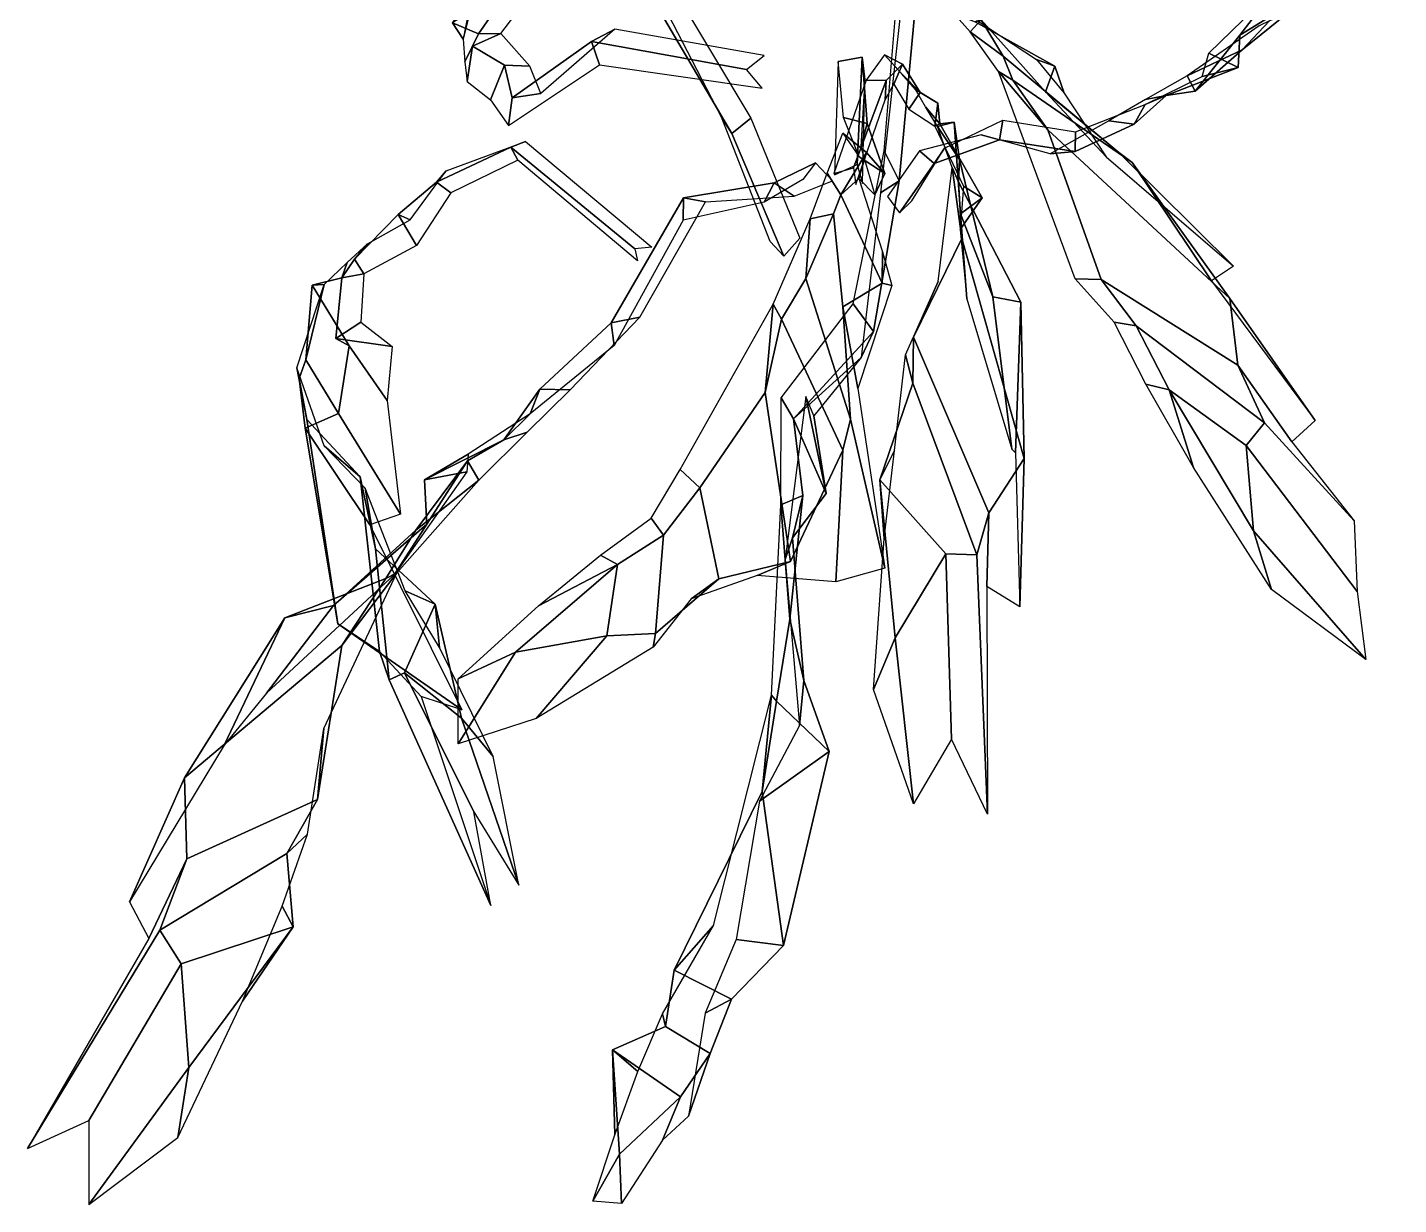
# Model space of a CAD drawing. Extents: x -47 to 44, y -61 to 59.
# Drawn here: x -46.9 to 30.7, y -60.5 to 6.2 of the extents above; entities that cross this region are included whole.
import ezdxf

# ---------------------------------------------------------------- set-up
doc = ezdxf.new("R2010")
doc.units = 0
doc.layers.add('plants3', color=7, linetype='CONTINUOUS')

msp = doc.modelspace()

# ---------------------------------------------------------------- linework, layer by layer
at = {"layer": 'plants3'}
for points in [[(23.8395, 8.46477, 55.0769), (30.7341, 13.4145, 53.8829), (26.5719, 8.71527, 60.0671), (21.7352, 5.72959, 58.5771)], [(-17.4085, 11.5464, 91.5586), (-16.2311, 10.6782, 94.8634), (-22.8589, 6.42872, 96.2894), (-21.3849, 5.79954, 90.5176)], [(-16.8887, 10.0744, 86.4869), (-17.4085, 11.5464, 91.5586), (-21.3849, 5.79954, 90.5176), (-20.1234, 5.81268, 84.8319)], [(-20.9124, 8.6545, 109.471), (-21.8452, 7.63633, 109.904), (-22.2529, 5.50202, 97.2647), (-21.6346, 8.00125, 104.065)], [(-11.7368, 9.05116, 33.7052), (-11.6666, 8.03651, 34.6436), (-7.03169, 0.161496, 17.0871), (-7.6164, 1.07247, 16.4168)], [(2.43635, -2.52112, 55.9094), (1.59996, -0.826232, 56.7774), (2.3984, 8.94165, 48.8196), (3.43143, 8.08308, 48.1233)], [(21.7352, 5.72959, 58.5771), (26.5719, 8.71527, 60.0671), (21.8675, 4.89159, 65.0736), (19.202, 2.54372, 61.4954)], [(26.5719, 8.71527, 60.0671), (28.7839, 8.594, 62.3583), (23.4222, 6.54302, 67.6755), (21.8675, 4.89159, 65.0736)], [(-21.6346, 8.00125, 104.065), (-22.2529, 5.50202, 97.2647), (-22.8589, 6.42872, 96.2894)], [(-11.6666, 8.03651, 34.6436), (-10.4178, 8.47706, 35.0456), (-5.95077, 1.03106, 17.12), (-7.03169, 0.161496, 17.0871)], [(1.37993, -3.21162, 55.2985), (2.43635, -2.52112, 55.9094), (3.43143, 8.08308, 48.1233), (2.52806, 7.0045, 47.4795)], [(19.9868, 4.70298, 51.3519), (23.8395, 8.46477, 55.0769), (21.7352, 5.72959, 58.5771), (21.6559, 3.90085, 56.876)], [(-22.8589, 6.42872, 96.2894), (-22.2529, 5.50202, 97.2647), (-22.1523, 4.20978, 90.1085), (-21.3849, 5.79954, 90.5176)], [(7.09065, 6.59094, 70.9614), (6.47176, 5.92229, 71.5338), (5.53765, 6.95631, 66.4167), (6.75452, 6.47792, 66.6076)], [(8.34069, 4.54191, 76.3001), (6.47176, 5.92229, 71.5338), (7.09065, 6.59094, 70.9614)], [(11.255, 3.97567, 66.7848), (10.7291, 2.51486, 68.9145), (7.09065, 6.59094, 70.9614), (6.75452, 6.47792, 66.6076)], [(10.2282, 4.34648, 63.0724), (11.255, 3.97567, 66.7848), (6.75452, 6.47792, 66.6076), (6.86569, 6.55303, 62.3628)], [(10.7291, 2.51486, 68.9145), (14.8813, -0.921857, 72.7878), (8.34069, 4.54191, 76.3001), (7.09065, 6.59094, 70.9614)], [(23.4222, 6.54302, 67.6755), (22.8274, 6.25417, 68.2944), (18.7659, 3.42647, 62.0816), (21.8675, 4.89159, 65.0736)], [(-21.3849, 5.79954, 90.5176), (-22.1523, 4.20978, 90.1085), (-22.0212, 3.10092, 83.6879), (-21.7242, 5.09315, 84.0561)], [(-20.1234, 5.81268, 84.8319), (-21.3849, 5.79954, 90.5176), (-21.7242, 5.09315, 84.0561)], [(-20.1234, 5.81268, 84.8319), (-21.7242, 5.09315, 84.0561), (-19.9198, 4.01968, 71.5016), (-18.4884, 3.95937, 71.9073)], [(-17.856, 2.42917, 59.9534), (-19.4857, 2.17718, 59.7954), (-14.9885, 5.35989, 31.1858), (-13.6629, 6.07224, 31.7407)], [(-5.20533, 4.57444, -3.93868), (-13.6629, 6.07224, 31.7407), (-14.9885, 5.35989, 31.1858), (-6.19731, 3.77486, -4.76095)], [(8.88012, 3.17176, 80.0256), (8.064, 3.67138, 80.4705), (6.47176, 5.92229, 71.5338), (8.34069, 4.54191, 76.3001)], [(21.6559, 3.90085, 56.876), (21.7352, 5.72959, 58.5771), (19.202, 2.54372, 61.4954), (17.5657, 2.3137, 58.2622)], [(-21.7242, 5.09315, 84.0561), (-22.0212, 3.10092, 83.6879), (-20.6992, 2.05389, 71.1481), (-19.9198, 4.01968, 71.5016)], [(-19.4857, 2.17718, 59.7954), (-19.6968, 0.614268, 59.9319), (-14.5287, 4.03922, 31.4828), (-14.9885, 5.35989, 31.1858)], [(-6.19731, 3.77486, -4.76095), (-14.9885, 5.35989, 31.1858), (-14.5287, 4.03922, 31.4828), (-5.31174, 2.7132, -4.51313)], [(21.8675, 4.89159, 65.0736), (18.7659, 3.42647, 62.0816), (19.202, 2.54372, 61.4954)], [(19.9868, 4.70298, 51.3519), (21.6559, 3.90085, 56.876), (19.5998, 3.3892, 54.3727)], [(-19.9198, 4.01968, 71.5016), (-20.6992, 2.05389, 71.1481), (-19.6968, 0.614268, 59.9319), (-19.4857, 2.17718, 59.7954)], [(-18.4884, 3.95937, 71.9073), (-19.9198, 4.01968, 71.5016), (-19.4857, 2.17718, 59.7954), (-17.856, 2.42917, 59.9534)], [(0.055901, -1.59426, -0.475883), (0.355022, 4.47793, 30.7131), (-1.00345, 4.2335, 30.856), (-1.21548, -2.18988, -0.442581)], [(0.620995, 0.721025, 54.371), (-0.710773, 1.06619, 54.5204), (-1.00345, 4.2335, 30.856), (0.355022, 4.47793, 30.7131)], [(0.371641, -2.67319, -0.087904), (0.495088, 3.22115, 30.8611), (0.355022, 4.47793, 30.7131), (0.055901, -1.59426, -0.475883)], [(0.27102, -0.606808, 54.1994), (0.620995, 0.721025, 54.371), (0.355022, 4.47793, 30.7131), (0.495088, 3.22115, 30.8611)], [(2.62719, 4.0783, 66.5395), (1.60317, 4.61509, 67.0336), (0.582642, 3.18011, 47.5378), (1.71497, 3.15545, 47.1858)], [(3.64028, 2.48446, 77.4436), (2.58242, 3.54966, 77.7593), (1.60317, 4.61509, 67.0336), (2.62719, 4.0783, 66.5395)], [(2.13548, 2.95148, 66.0362), (2.62719, 4.0783, 66.5395), (1.71497, 3.15545, 47.1858), (1.65661, 2.05297, 47.0871)], [(2.99876, 1.53868, 77.3059), (3.64028, 2.48446, 77.4436), (2.62719, 4.0783, 66.5395), (2.13548, 2.95148, 66.0362)], [(14.8813, -0.921857, 72.7878), (15.6349, -1.48909, 76.432), (8.88012, 3.17176, 80.0256), (8.34069, 4.54191, 76.3001)], [(11.7948, 2.43192, 59.8961), (11.255, 3.97567, 66.7848), (10.2282, 4.34648, 63.0724)], [(11.7948, 2.43192, 59.8961), (14.1668, -1.16207, 65.9952), (10.7291, 2.51486, 68.9145), (11.255, 3.97567, 66.7848)], [(19.5998, 3.3892, 54.3727), (21.6559, 3.90085, 56.876), (17.5657, 2.3137, 58.2622), (16.3871, 1.80032, 54.9872)], [(-0.135191, -1.79156, -1.49327), (1.71497, 3.15545, 47.1858), (0.582642, 3.18011, 47.5378), (-1.25588, -2.10234, -1.39382)], [(-0.006705, -2.73578, -1.23068), (1.65661, 2.05297, 47.0871), (1.71497, 3.15545, 47.1858), (-0.135191, -1.79156, -1.49327)], [(4.63406, 1.87162, 89.8017), (3.3617, 2.63754, 89.9287), (2.58242, 3.54966, 77.7593), (3.64028, 2.48446, 77.4436)], [(10.8683, 0.370194, 82.5514), (8.064, 3.67138, 80.4705), (8.88012, 3.17176, 80.0256)], [(13.8866, -8.11095, 86.238), (12.4153, -8.07846, 87.06), (8.064, 3.67138, 80.4705), (10.8683, 0.370194, 82.5514)], [(15.6349, -1.48909, 76.432), (21.174, -9.18582, 80.1789), (10.8683, 0.370194, 82.5514), (8.88012, 3.17176, 80.0256)], [(19.202, 2.54372, 61.4954), (18.7659, 3.42647, 62.0816), (16.4058, 2.07485, 58.5158), (17.5657, 2.3137, 58.2622)], [(4.45993, 0.56543, 89.8083), (4.63406, 1.87162, 89.8017), (3.64028, 2.48446, 77.4436), (2.99876, 1.53868, 77.3059)], [(4.73804, 0.705223, 95.6618), (3.94324, 1.66871, 95.8515), (3.3617, 2.63754, 89.9287), (4.63406, 1.87162, 89.8017)], [(14.1668, -1.16207, 65.9952), (21.3778, -7.36531, 67.7943), (14.8813, -0.921857, 72.7878), (10.7291, 2.51486, 68.9145)], [(5.55312, 0.798697, 101.558), (4.6127, 0.544735, 102.426), (3.94324, 1.66871, 95.8515), (4.73804, 0.705223, 95.6618)], [(4.45993, 0.56543, 89.8083), (4.73804, 0.705223, 95.6618), (4.63406, 1.87162, 89.8017)], [(16.3871, 1.80032, 54.9872), (15.7529, 0.683356, 55.0345), (12.4092, -0.856932, 48.2181), (12.4373, 0.24458, 48.1645)], [(17.5657, 2.3137, 58.2622), (16.4058, 2.07485, 58.5158), (14.3224, 0.877987, 55.2984), (15.7529, 0.683356, 55.0345)], [(16.3871, 1.80032, 54.9872), (17.5657, 2.3137, 58.2622), (15.7529, 0.683356, 55.0345)], [(-4.85766, -5.96572, 0.497595), (-7.6164, 1.07247, 16.4168), (-7.03169, 0.161496, 17.0871), (-4.09838, -6.79777, 0.879091)], [(-4.09838, -6.79777, 0.879091), (-7.03169, 0.161496, 17.0871), (-5.95077, 1.03106, 17.12), (-3.1751, -5.77594, 0.60397)], [(1.63754, -2.1195, 62.4904), (0.175452, -1.15915, 62.4039), (-0.710773, 1.06619, 54.5204), (0.620995, 0.721025, 54.371)], [(8.31643, 0.902759, 31.9056), (8.12872, -0.198833, 32.193), (4.42882, -1.54698, 13.8202), (5.0153, -0.671927, 13.7111)], [(5.85662, -1.31931, 108.174), (4.6127, 0.544735, 102.426), (5.55312, 0.798697, 101.558)], [(7.13906, -3.49409, 94.1142), (5.91466, -4.40293, 96.9631), (5.55312, 0.798697, 101.558), (4.73804, 0.705223, 95.6618)], [(5.91466, -4.40293, 96.9631), (7.75684, -9.09492, 100.448), (5.85662, -1.31931, 108.174), (5.55312, 0.798697, 101.558)], [(12.4373, 0.24458, 48.1645), (12.4092, -0.856932, 48.2181), (8.12872, -0.198833, 32.193), (8.31643, 0.902759, 31.9056)], [(15.7529, 0.683356, 55.0345), (14.3224, 0.877987, 55.2984), (11.0047, -0.998249, 48.5794), (12.4092, -0.856932, 48.2181)], [(-0.853592, -3.31955, 75.5364), (-1.62868, -2.09866, 75.3669), (-0.745225, 0.168341, 71.2627), (0.59658, -0.918694, 71.6291)], [(0.59658, -0.918694, 71.6291), (-0.745225, 0.168341, 71.2627), (0.175452, -1.15915, 62.4039), (1.63754, -2.1195, 62.4904)], [(1.06087, -3.31322, 62.5272), (1.63754, -2.1195, 62.4904), (0.620995, 0.721025, 54.371), (0.27102, -0.606808, 54.1994)], [(8.12872, -0.198833, 32.193), (7.09418, 0.072303, 32.6219), (3.58565, -0.833211, 14.1538), (4.42882, -1.54698, 13.8202)], [(6.0889, -2.83524, 89.39), (7.13906, -3.49409, 94.1142), (4.73804, 0.705223, 95.6618), (4.45993, 0.56543, 89.8083)], [(5.80915, -2.59179, 112.903), (5.45215, -1.77468, 113.847), (4.6127, 0.544735, 102.426), (5.85662, -1.31931, 108.174)], [(12.4092, -0.856932, 48.2181), (11.0047, -0.998249, 48.5794), (7.09418, 0.072303, 32.6219), (8.12872, -0.198833, 32.193)], [(21.174, -9.18582, 80.1789), (21.6322, -12.961, 80.3247), (13.8866, -8.11095, 86.238), (10.8683, 0.370194, 82.5514)], [(-23.7752, -2.59495, 52.8809), (-23.2166, -1.96949, 53.4508), (-18.7283, -0.307027, 22.2694), (-19.554, -0.621905, 21.7542)], [(-22.9553, -3.19995, 52.6845), (-23.7752, -2.59495, 52.8809), (-19.554, -0.621905, 21.7542), (-19.152, -1.34784, 21.7429)], [(-12.5311, -6.37094, -5.75835), (-19.554, -0.621905, 21.7542), (-18.7283, -0.307027, 22.2694), (-11.5685, -6.27545, -5.41179)], [(-12.3865, -7.05705, -5.56275), (-19.152, -1.34784, 21.7429), (-19.554, -0.621905, 21.7542), (-12.5311, -6.37094, -5.75835)], [(3.17012, -3.65873, -5.65261), (5.0153, -0.671927, 13.7111), (4.42882, -1.54698, 13.8202), (2.46555, -4.347, -5.73374)], [(-3.01109, -2.45195, -3.8964), (-5.20029, -3.7404, -3.64503), (-4.63882, -2.63177, -3.55517), (-2.29236, -1.50917, -3.80173)], [(-2.29236, -1.50917, -3.80173), (-4.63882, -2.63177, -3.55517), (-3.50426, -3.39185, -3.44345), (-1.32501, -2.52417, -3.72244)], [(0.157707, -2.40084, 71.6094), (-0.853592, -3.31955, 75.5364), (0.59658, -0.918694, 71.6291)], [(0.98853, -11.056, 61.2546), (-0.167734, -9.48811, 61.8621), (1.59996, -0.826232, 56.7774), (2.43635, -2.52112, 55.9094)], [(0.157707, -2.40084, 71.6094), (0.59658, -0.918694, 71.6291), (1.63754, -2.1195, 62.4904), (1.06087, -3.31322, 62.5272)], [(2.46555, -4.347, -5.73374), (4.42882, -1.54698, 13.8202), (3.58565, -0.833211, 14.1538), (1.78436, -3.41479, -5.56231)], [(7.75684, -9.09492, 100.448), (9.3363, -9.40208, 104.872), (5.80915, -2.59179, 112.903), (5.85662, -1.31931, 108.174)], [(21.3778, -7.36531, 67.7943), (20.1374, -8.19957, 71.8057), (15.6349, -1.48909, 76.432), (14.8813, -0.921857, 72.7878)], [(20.1374, -8.19957, 71.8057), (25.9996, -16.1099, 70.9574), (21.174, -9.18582, 80.1789), (15.6349, -1.48909, 76.432)], [(-25.9359, -4.42526, 60.4702), (-25.2666, -4.73144, 60.8993), (-23.2166, -1.96949, 53.4508), (-23.7752, -2.59495, 52.8809)], [(-1.27037, -4.39358, 79.674), (-2.59086, -4.67544, 79.9319), (-1.62868, -2.09866, 75.3669), (-0.853592, -3.31955, 75.5364)], [(3.26409, -11.3767, 120.323), (4.64721, -8.23616, 120.118), (5.45215, -1.77468, 113.847), (5.99369, -5.78782, 115.305)], [(5.99369, -5.78782, 115.305), (5.45215, -1.77468, 113.847), (5.80915, -2.59179, 112.903)], [(-24.8994, -6.18845, 60.5617), (-25.9359, -4.42526, 60.4702), (-23.7752, -2.59495, 52.8809), (-22.9553, -3.19995, 52.6845)], [(-9.78829, -4.76005, 32.3201), (-9.7764, -3.49326, 32.877), (-4.63882, -2.63177, -3.55517), (-5.20029, -3.7404, -3.64503)], [(-9.7764, -3.49326, 32.877), (-8.52011, -3.72488, 33.4092), (-3.50426, -3.39185, -3.44345), (-4.63882, -2.63177, -3.55517)], [(1.49267, -6.548, 71.9753), (1.47801, -8.32722, 75.4438), (-0.853592, -3.31955, 75.5364), (0.157707, -2.40084, 71.6094)], [(0.290548, -12.5291, 60.461), (0.98853, -11.056, 61.2546), (2.43635, -2.52112, 55.9094), (1.37993, -3.21162, 55.2985)], [(9.3363, -9.40208, 104.872), (9.52978, -18.2602, 112.764), (5.99369, -5.78782, 115.305), (5.80915, -2.59179, 112.903)], [(5.9078, -5.29095, 84.2325), (7.13906, -3.49409, 94.1142), (6.0889, -2.83524, 89.39)], [(-13.8712, -10.5758, 49.1465), (-12.2454, -10.2474, 49.709), (-8.52011, -3.72488, 33.4092), (-9.7764, -3.49326, 32.877)], [(-13.7053, -11.8631, 48.8738), (-13.8712, -10.5758, 49.1465), (-9.7764, -3.49326, 32.877), (-9.78829, -4.76005, 32.3201)], [(1.47801, -8.32722, 75.4438), (-0.744676, -9.66635, 76.9221), (-1.27037, -4.39358, 79.674), (-0.853592, -3.31955, 75.5364)], [(5.9078, -5.29095, 84.2325), (6.27227, -9.20588, 91.2963), (5.91466, -4.40293, 96.9631), (7.13906, -3.49409, 94.1142)], [(-28.4138, -6.95534, 69.0586), (-27.6676, -6.09018, 69.4161), (-25.2666, -4.73144, 60.8993), (-25.9359, -4.42526, 60.4702)], [(-27.8758, -7.79168, 69.1579), (-28.4138, -6.95534, 69.0586), (-25.9359, -4.42526, 60.4702), (-24.8994, -6.18845, 60.5617)], [(-0.744676, -9.66635, 76.9221), (-0.305223, -16.0331, 79.9526), (-2.84148, -8.06383, 84.1693), (-1.27037, -4.39358, 79.674)], [(-2.84148, -8.06383, 84.1693), (-2.59086, -4.67544, 79.9319), (-1.27037, -4.39358, 79.674)], [(6.27227, -9.20588, 91.2963), (8.81973, -17.7275, 90.5401), (7.75684, -9.09492, 100.448), (5.91466, -4.40293, 96.9631)], [(-4.22214, -10.3615, 87.2867), (-4.69866, -9.51961, 87.7629), (-2.59086, -4.67544, 79.9319), (-2.84148, -8.06383, 84.1693)], [(-29.1324, -8.02683, 73.2534), (-28.8342, -7.1628, 73.5352), (-27.6676, -6.09018, 69.4161), (-28.4138, -6.95534, 69.0586)], [(9.52978, -18.2602, 112.764), (7.51741, -21.3396, 113.777), (3.26409, -11.3767, 120.323), (5.99369, -5.78782, 115.305)], [(-27.8758, -7.79168, 69.1579), (-29.1324, -8.02683, 73.2534), (-28.4138, -6.95534, 69.0586)], [(2.03061, -8.44897, 68.5989), (1.47801, -8.32722, 75.4438), (1.49267, -6.548, 71.9753)], [(-30.8055, -8.4438, 77.2554), (-30.133, -8.39292, 78.1039), (-28.8342, -7.1628, 73.5352), (-29.1324, -8.02683, 73.2534)], [(-31.549, -13.7289, 87.3357), (-31.679, -13.1177, 88.0574), (-30.133, -8.39292, 78.1039), (-31.1746, -12.6764, 83.9063)], [(-31.1746, -12.6764, 83.9063), (-30.133, -8.39292, 78.1039), (-30.8055, -8.4438, 77.2554)], [(-28.7101, -11.8667, 74.1137), (-29.3114, -15.7034, 76.3548), (-31.1746, -12.6764, 83.9063), (-30.8055, -8.4438, 77.2554)], [(-29.4713, -11.4673, 71.7612), (-28.7101, -11.8667, 74.1137), (-30.8055, -8.4438, 77.2554), (-29.1324, -8.02683, 73.2534)], [(-28.0434, -10.5266, 68.6178), (-29.4713, -11.4673, 71.7612), (-29.1324, -8.02683, 73.2534), (-27.8758, -7.79168, 69.1579)], [(-0.305223, -16.0331, 79.9526), (-0.753715, -17.7847, 83.2658), (-4.22214, -10.3615, 87.2867), (-2.84148, -8.06383, 84.1693)], [(2.03061, -8.44897, 68.5989), (0.097257, -14.2882, 73.456), (-0.744676, -9.66635, 76.9221), (1.47801, -8.32722, 75.4438)], [(3.22658, -13.9882, 121.751), (2.79991, -12.386, 122.568), (4.64721, -8.23616, 120.118), (3.26409, -11.3767, 120.323)], [(15.872, -10.7359, 87.0259), (14.6311, -10.5287, 87.5838), (12.4153, -8.07846, 87.06), (13.8866, -8.11095, 86.238)], [(21.6322, -12.961, 80.3247), (23.1469, -16.2316, 82.6736), (15.872, -10.7359, 87.0259), (13.8866, -8.11095, 86.238)], [(8.81973, -17.7275, 90.5401), (9.04043, -17.9265, 100.061), (9.3363, -9.40208, 104.872), (7.75684, -9.09492, 100.448)], [(25.9996, -16.1099, 70.9574), (24.683, -17.3075, 75.7489), (21.6322, -12.961, 80.3247), (21.174, -9.18582, 80.1789)], [(-8.84815, -19.917, 87.6287), (-9.95911, -18.8863, 88.7812), (-4.69866, -9.51961, 87.7629), (-5.151, -14.5156, 89.0083)], [(-5.151, -14.5156, 89.0083), (-4.69866, -9.51961, 87.7629), (-4.22214, -10.3615, 87.2867)], [(-3.54023, -16.008, 64.2667), (-4.23693, -14.8291, 65.3668), (-0.167734, -9.48811, 61.8621), (0.98853, -11.056, 61.2546)], [(0.097257, -14.2882, 73.456), (1.62338, -24.4629, 74.0465), (-0.305223, -16.0331, 79.9526), (-0.744676, -9.66635, 76.9221)], [(9.04043, -17.9265, 100.061), (9.28613, -26.6684, 101.054), (9.52978, -18.2602, 112.764), (9.3363, -9.40208, 104.872)], [(-26.2692, -11.9162, 65.0903), (-29.4713, -11.4673, 71.7612), (-28.0434, -10.5266, 68.6178)], [(-18.4686, -15.7335, 56.16), (-17.9166, -14.3252, 56.4787), (-13.8712, -10.5758, 49.1465), (-13.7053, -11.8631, 48.8738)], [(-17.9166, -14.3252, 56.4787), (-16.195, -14.3671, 56.8669), (-12.2454, -10.2474, 49.709), (-13.8712, -10.5758, 49.1465)], [(-0.753715, -17.7847, 83.2658), (-3.712, -24.0977, 79.9588), (-5.151, -14.5156, 89.0083), (-4.22214, -10.3615, 87.2867)], [(17.7432, -14.3708, 85.8459), (16.4148, -14.0485, 87.4424), (14.6311, -10.5287, 87.5838), (15.872, -10.7359, 87.0259)], [(23.1469, -16.2316, 82.6736), (22.1005, -17.5285, 84.6488), (17.7432, -14.3708, 85.8459), (15.872, -10.7359, 87.0259)], [(-26.2692, -11.9162, 65.0903), (-26.5522, -14.9724, 70.1938), (-28.7101, -11.8667, 74.1137), (-29.4713, -11.4673, 71.7612)], [(0.290548, -12.5291, 60.461), (-3.54023, -16.008, 64.2667), (0.98853, -11.056, 61.2546)], [(7.51741, -21.3396, 113.777), (6.83843, -23.7076, 117.962), (3.22658, -13.9882, 121.751), (3.26409, -11.3767, 120.323)], [(-26.5522, -14.9724, 70.1938), (-25.8114, -21.4137, 69.4084), (-29.3114, -15.7034, 76.3548), (-28.7101, -11.8667, 74.1137)], [(1.35532, -19.4684, 120.4), (2.17814, -17.805, 123.645), (2.79991, -12.386, 122.568), (3.22658, -13.9882, 121.751)], [(-31.1193, -16.0473, 89.1335), (-31.679, -13.1177, 88.0574), (-31.549, -13.7289, 87.3357)], [(-28.0998, -19.2921, 93.5759), (-30.1219, -17.54, 92.9764), (-31.679, -13.1177, 88.0574), (-31.1193, -16.0473, 89.1335)], [(-29.3114, -15.7034, 76.3548), (-31.2141, -16.5396, 79.1463), (-31.549, -13.7289, 87.3357), (-31.1746, -12.6764, 83.9063)], [(-2.39241, -15.8423, 58.8534), (-1.70036, -20.2456, 59.4973), (-3.54023, -16.008, 64.2667), (0.290548, -12.5291, 60.461)], [(24.683, -17.3075, 75.7489), (28.2246, -21.7967, 73.2495), (23.1469, -16.2316, 82.6736), (21.6322, -12.961, 80.3247)], [(-31.2141, -16.5396, 79.1463), (-29.3553, -27.6256, 87.7106), (-31.1193, -16.0473, 89.1335), (-31.549, -13.7289, 87.3357)], [(-18.4686, -15.7335, 56.16), (-19.9441, -17.197, 59.7613), (-17.9166, -14.3252, 56.4787)], [(-19.9441, -17.197, 59.7613), (-18.621, -16.7733, 60.197), (-16.195, -14.3671, 56.8669), (-17.9166, -14.3252, 56.4787)], [(-3.712, -24.0977, 79.9588), (-7.76512, -25.0664, 78.0363), (-8.84815, -19.917, 87.6287), (-5.151, -14.5156, 89.0083)], [(-2.85099, -14.7461, 55.1102), (-4.01407, -23.9776, 53.7617), (-3.60876, -22.753, 59.8703), (-1.70036, -20.2456, 59.4973)], [(-2.85099, -14.7461, 55.1102), (-1.70036, -20.2456, 59.4973), (-2.39241, -15.8423, 58.8534)], [(6.83843, -23.7076, 117.962), (5.08237, -23.6603, 120.943), (1.35532, -19.4684, 120.4), (3.22658, -13.9882, 121.751)], [(19.125, -18.7712, 86.741), (16.4148, -14.0485, 87.4424), (17.7432, -14.3708, 85.8459)], [(22.5181, -22.3558, 84.5411), (23.5324, -25.6851, 84.7771), (19.125, -18.7712, 86.741), (17.7432, -14.3708, 85.8459)], [(22.1005, -17.5285, 84.6488), (22.5181, -22.3558, 84.5411), (17.7432, -14.3708, 85.8459)], [(-3.01819, -20.3531, 65.9985), (-4.26245, -20.8822, 66.2661), (-4.23693, -14.8291, 65.3668), (-3.54023, -16.008, 64.2667)], [(-25.8114, -21.4137, 69.4084), (-27.5414, -22.0207, 76.1418), (-31.2141, -16.5396, 79.1463), (-29.3114, -15.7034, 76.3548)], [(-29.3553, -27.6256, 87.7106), (-26.9931, -29.1971, 89.0306), (-28.0998, -19.2921, 93.5759), (-31.1193, -16.0473, 89.1335)], [(-21.9724, -18.0137, 54.8799), (-24.4521, -19.4662, 57.5139), (-19.9441, -17.197, 59.7613), (-18.4686, -15.7335, 56.16)], [(-1.70036, -20.2456, 59.4973), (-3.60876, -22.753, 59.8703), (-3.01819, -20.3531, 65.9985), (-3.54023, -16.008, 64.2667)], [(1.62338, -24.4629, 74.0465), (-1.14467, -25.2343, 77.3932), (-0.753715, -17.7847, 83.2658), (-0.305223, -16.0331, 79.9526)], [(28.2246, -21.7967, 73.2495), (28.3849, -25.7842, 79.836), (22.1005, -17.5285, 84.6488), (23.1469, -16.2316, 82.6736)], [(-27.5414, -22.0207, 76.1418), (-22.3345, -32.4898, 75.1083), (-29.3553, -27.6256, 87.7106), (-31.2141, -16.5396, 79.1463)], [(-22.0121, -18.396, 63.3296), (-21.3659, -19.478, 63.8786), (-18.621, -16.7733, 60.197), (-19.9441, -17.197, 59.7613)], [(-27.225, -23.3773, 95.411), (-27.8045, -19.9439, 95.3241), (-30.1219, -17.54, 92.9764), (-28.0998, -19.2921, 93.5759)], [(-24.4521, -19.4662, 57.5139), (-24.3062, -21.9711, 59.1336), (-22.0121, -18.396, 63.3296), (-19.9441, -17.197, 59.7613)], [(-1.14467, -25.2343, 77.3932), (-5.59377, -24.8904, 67.844), (-3.712, -24.0977, 79.9588), (-0.753715, -17.7847, 83.2658)], [(1.59871, -22.7812, 123.873), (2.17814, -17.805, 123.645), (1.35532, -19.4684, 120.4)], [(28.3849, -25.7842, 79.836), (28.8787, -29.651, 80.8122), (22.5181, -22.3558, 84.5411), (22.1005, -17.5285, 84.6488)], [(-24.3062, -21.9711, 59.1336), (-29.5979, -26.5899, 59.8939), (-24.9428, -22.3244, 66.8118), (-22.0121, -18.396, 63.3296)], [(-24.9428, -22.3244, 66.8118), (-21.3659, -19.478, 63.8786), (-22.0121, -18.396, 63.3296)], [(-22.0447, -19.0098, 51.0976), (-24.4521, -19.4662, 57.5139), (-21.9724, -18.0137, 54.8799)], [(9.28613, -26.6684, 101.054), (7.40014, -25.5072, 108.025), (7.51741, -21.3396, 113.777), (9.52978, -18.2602, 112.764)], [(-26.9931, -29.1971, 89.0306), (-26.4401, -30.793, 92.2665), (-27.225, -23.3773, 95.411), (-28.0998, -19.2921, 93.5759)], [(-22.0447, -19.0098, 51.0976), (-26.1415, -24.8272, 54.384), (-24.3062, -21.9711, 59.1336), (-24.4521, -19.4662, 57.5139)], [(-10.9105, -22.5925, 86.2323), (-11.5983, -21.6321, 87.1907), (-9.95911, -18.8863, 88.7812), (-8.84815, -19.917, 87.6287)], [(-23.834, -26.511, 95.1141), (-25.5456, -25.7527, 97.1617), (-27.8045, -19.9439, 95.3241), (-27.225, -23.3773, 95.411)], [(-26.6281, -25.051, 69.3865), (-26.0041, -24.7373, 70.208), (-21.3659, -19.478, 63.8786), (-24.9428, -22.3244, 66.8118)], [(-7.76512, -25.0664, 78.0363), (-11.3626, -28.1618, 77.668), (-10.9105, -22.5925, 86.2323), (-8.84815, -19.917, 87.6287)], [(2.21062, -28.416, 123.945), (0.9961, -31.3337, 125.058), (1.59871, -22.7812, 123.873), (1.35532, -19.4684, 120.4)], [(5.08237, -23.6603, 120.943), (2.21062, -28.416, 123.945), (1.35532, -19.4684, 120.4)], [(-4.50681, -31.9976, 66.4769), (-4.78541, -31.6651, 67.5795), (-4.26245, -20.8822, 66.2661), (-3.74182, -27.3497, 66.1164)], [(-3.74182, -27.3497, 66.1164), (-4.26245, -20.8822, 66.2661), (-3.01819, -20.3531, 65.9985)], [(-3.60876, -22.753, 59.8703), (-2.95404, -30.8387, 56.3675), (-3.74182, -27.3497, 66.1164), (-3.01819, -20.3531, 65.9985)], [(-13.522, -24.2529, 82.8812), (-14.4807, -23.7311, 84.7154), (-11.5983, -21.6321, 87.1907), (-10.9105, -22.5925, 86.2323)], [(7.40014, -25.5072, 108.025), (7.45133, -38.3961, 111.719), (6.83843, -23.7076, 117.962), (7.51741, -21.3396, 113.777)], [(-26.1415, -24.8272, 54.384), (-33.3925, -31.5541, 51.4903), (-29.5979, -26.5899, 59.8939), (-24.3062, -21.9711, 59.1336)], [(-29.5979, -26.5899, 59.8939), (-32.3651, -27.2824, 62.3886), (-26.6281, -25.051, 69.3865), (-24.9428, -22.3244, 66.8118)], [(28.8787, -29.651, 80.8122), (23.5324, -25.6851, 84.7771), (22.5181, -22.3558, 84.5411)], [(-11.3626, -28.1618, 77.668), (-14.1154, -28.3039, 78.8879), (-13.522, -24.2529, 82.8812), (-10.9105, -22.5925, 86.2323)], [(-4.01407, -23.9776, 53.7617), (-3.20901, -33.3905, 45.3757), (-2.95404, -30.8387, 56.3675), (-3.60876, -22.753, 59.8703)], [(-26.4401, -30.793, 92.2665), (-25.576, -30.4037, 94.7981), (-23.834, -26.511, 95.1141), (-27.225, -23.3773, 95.411)], [(-17.9885, -26.5951, 80.8953), (-14.4807, -23.7311, 84.7154), (-13.522, -24.2529, 82.8812)], [(5.41663, -34.1471, 116.364), (3.25444, -37.8238, 120.737), (2.21062, -28.416, 123.945), (5.08237, -23.6603, 120.943)], [(7.45133, -38.3961, 111.719), (5.41663, -34.1471, 116.364), (5.08237, -23.6603, 120.943), (6.83843, -23.7076, 117.962)], [(-30.5096, -37.5815, 71.8874), (-30.1422, -33.5571, 72.4528), (-26.0041, -24.7373, 70.208), (-29.1281, -28.8506, 70.016)], [(-29.1281, -28.8506, 70.016), (-26.0041, -24.7373, 70.208), (-26.6281, -25.051, 69.3865)], [(-19.2988, -29.2238, 76.265), (-22.5482, -30.7364, 74.4385), (-17.9885, -26.5951, 80.8953), (-13.522, -24.2529, 82.8812)], [(-14.1154, -28.3039, 78.8879), (-19.2988, -29.2238, 76.265), (-13.522, -24.2529, 82.8812)], [(-5.59377, -24.8904, 67.844), (-9.34164, -26.2141, 71.3442), (-7.76512, -25.0664, 78.0363), (-3.712, -24.0977, 79.9588)], [(-32.3651, -27.2824, 62.3886), (-38.0488, -36.3521, 65.1832), (-29.1281, -28.8506, 70.016), (-26.6281, -25.051, 69.3865)], [(-9.34164, -26.2141, 71.3442), (-11.4878, -28.9398, 65.986), (-11.3626, -28.1618, 77.668), (-7.76512, -25.0664, 78.0363)], [(-23.5968, -28.971, 97.6652), (-25.5456, -25.7527, 97.1617), (-23.834, -26.511, 95.1141)], [(-33.3925, -31.5541, 51.4903), (-35.7908, -34.4989, 57.258), (-32.3651, -27.2824, 62.3886), (-29.5979, -26.5899, 59.8939)], [(-25.576, -30.4037, 94.7981), (-22.3583, -32.958, 97.8046), (-23.834, -26.511, 95.1141)], [(-22.3583, -32.958, 97.8046), (-20.5607, -35.1469, 98.6416), (-23.5968, -28.971, 97.6652), (-23.834, -26.511, 95.1141)], [(-35.7908, -34.4989, 57.258), (-41.1548, -43.3612, 55.5829), (-38.0488, -36.3521, 65.1832), (-32.3651, -27.2824, 62.3886)], [(-22.3345, -32.4898, 75.1083), (-24.6417, -31.7376, 85.1355), (-26.9931, -29.1971, 89.0306), (-29.3553, -27.6256, 87.7106)], [(-2.95404, -30.8387, 56.3675), (-1.5212, -34.8563, 57.1047), (-4.50681, -31.9976, 66.4769), (-3.74182, -27.3497, 66.1164)], [(-18.1247, -32.9784, 68.9495), (-22.5399, -34.4234, 67.5992), (-19.2988, -29.2238, 76.265), (-14.1154, -28.3039, 78.8879)], [(-11.4878, -28.9398, 65.986), (-18.1247, -32.9784, 68.9495), (-14.1154, -28.3039, 78.8879), (-11.3626, -28.1618, 77.668)], [(3.25444, -37.8238, 120.737), (0.9961, -31.3337, 125.058), (2.21062, -28.416, 123.945)], [(-38.0488, -36.3521, 65.1832), (-37.9038, -40.9392, 65.1848), (-30.5096, -37.5815, 71.8874), (-29.1281, -28.8506, 70.016)], [(-24.6417, -31.7376, 85.1355), (-20.6955, -43.5802, 88.9915), (-26.4401, -30.793, 92.2665), (-26.9931, -29.1971, 89.0306)], [(-22.5399, -34.4234, 67.5992), (-22.5482, -30.7364, 74.4385), (-19.2988, -29.2238, 76.265)], [(-20.6955, -43.5802, 88.9915), (-21.6555, -38.2783, 92.4243), (-25.576, -30.4037, 94.7981), (-26.4401, -30.793, 92.2665)], [(-21.6555, -38.2783, 92.4243), (-19.0934, -42.4207, 96.3717), (-22.3583, -32.958, 97.8046), (-25.576, -30.4037, 94.7981)], [(-3.20901, -33.3905, 45.3757), (-5.4729, -37.6703, 50.5665), (-1.5212, -34.8563, 57.1047), (-2.95404, -30.8387, 56.3675)], [(-10.3108, -47.2378, 62.327), (-8.07087, -44.7064, 65.3492), (-4.78541, -31.6651, 67.5795), (-5.32494, -37.1286, 64.352)], [(-5.32494, -37.1286, 64.352), (-4.78541, -31.6651, 67.5795), (-4.50681, -31.9976, 66.4769)], [(-1.5212, -34.8563, 57.1047), (-4.10291, -45.8518, 53.5179), (-5.32494, -37.1286, 64.352), (-4.50681, -31.9976, 66.4769)], [(-19.0934, -42.4207, 96.3717), (-20.5607, -35.1469, 98.6416), (-22.3583, -32.958, 97.8046)], [(-32.2414, -40.638, 72.0906), (-31.0782, -39.5457, 73.0435), (-30.1422, -33.5571, 72.4528), (-30.5096, -37.5815, 71.8874)], [(-5.4729, -37.6703, 50.5665), (-6.79203, -45.4955, 40.6661), (-4.10291, -45.8518, 53.5179), (-1.5212, -34.8563, 57.1047)], [(-41.1548, -43.3612, 55.5829), (-40.0545, -45.449, 60.3244), (-37.9038, -40.9392, 65.1848), (-38.0488, -36.3521, 65.1832)], [(-4.10291, -45.8518, 53.5179), (-7.05068, -48.8817, 50.8871), (-10.3108, -47.2378, 62.327), (-5.32494, -37.1286, 64.352)], [(-37.9038, -40.9392, 65.1848), (-39.4297, -44.9735, 67.1984), (-32.2414, -40.638, 72.0906), (-30.5096, -37.5815, 71.8874)], [(-31.8938, -44.791, 70.2736), (-32.5175, -43.619, 72.621), (-31.0782, -39.5457, 73.0435), (-32.2414, -40.638, 72.0906)], [(-40.0545, -45.449, 60.3244), (-46.9399, -57.3509, 59.5141), (-39.4297, -44.9735, 67.1984), (-37.9038, -40.9392, 65.1848)], [(-39.4297, -44.9735, 67.1984), (-38.2253, -46.8859, 69.193), (-31.8938, -44.791, 70.2736), (-32.2414, -40.638, 72.0906)], [(-34.7518, -48.9954, 71.5244), (-32.5175, -43.619, 72.621), (-31.8938, -44.791, 70.2736)], [(-46.9399, -57.3509, 59.5141), (-43.4538, -55.7483, 63.6415), (-38.2253, -46.8859, 69.193), (-39.4297, -44.9735, 67.1984)], [(-37.7969, -52.7461, 68.931), (-38.4108, -56.7216, 68.9653), (-34.7518, -48.9954, 71.5244), (-31.8938, -44.791, 70.2736)], [(-38.2253, -46.8859, 69.193), (-37.7969, -52.7461, 68.931), (-31.8938, -44.791, 70.2736)], [(-10.7911, -50.4277, 59.532), (-10.9648, -49.7142, 61.5963), (-8.07087, -44.7064, 65.3492), (-10.3108, -47.2378, 62.327)], [(-6.79203, -45.4955, 40.6661), (-8.54194, -49.6778, 43.4355), (-7.05068, -48.8817, 50.8871), (-4.10291, -45.8518, 53.5179)], [(-43.4538, -55.7483, 63.6415), (-43.4538, -60.5204, 64.4369), (-37.7969, -52.7461, 68.931), (-38.2253, -46.8859, 69.193)], [(-7.05068, -48.8817, 50.8871), (-8.27007, -51.9547, 48.8238), (-10.7911, -50.4277, 59.532), (-10.3108, -47.2378, 62.327)], [(-8.54194, -49.6778, 43.4355), (-9.49443, -55.5054, 30.1102), (-8.27007, -51.9547, 48.8238), (-7.05068, -48.8817, 50.8871)], [(-13.7948, -51.7515, 56.0252), (-12.3628, -52.9826, 57.9512), (-10.9648, -49.7142, 61.5963), (-10.7911, -50.4277, 59.532)], [(-8.27007, -51.9547, 48.8238), (-9.95111, -54.4081, 49.3453), (-13.7948, -51.7515, 56.0252), (-10.7911, -50.4277, 59.532)], [(-13.4023, -57.6609, 45.1703), (-14.9151, -60.3181, 41.7994), (-13.6556, -56.569, 51.5381), (-13.7948, -51.7515, 56.0252)], [(-13.6556, -56.569, 51.5381), (-12.3628, -52.9826, 57.9512), (-13.7948, -51.7515, 56.0252)], [(-9.95111, -54.4081, 49.3453), (-13.4023, -57.6609, 45.1703), (-13.7948, -51.7515, 56.0252)], [(-9.49443, -55.5054, 30.1102), (-10.9668, -56.8642, 36.027), (-9.95111, -54.4081, 49.3453), (-8.27007, -51.9547, 48.8238)], [(-43.4538, -60.5204, 64.4369), (-38.4108, -56.7216, 68.9653), (-37.7969, -52.7461, 68.931)], [(-10.9668, -56.8642, 36.027), (-13.2904, -60.4517, 32.9168), (-13.4023, -57.6609, 45.1703), (-9.95111, -54.4081, 49.3453)], [(-13.2904, -60.4517, 32.9168), (-14.9151, -60.3181, 41.7994), (-13.4023, -57.6609, 45.1703)]]:
    msp.add_3dface(points, dxfattribs=at)

doc.saveas('drawing.dxf')
